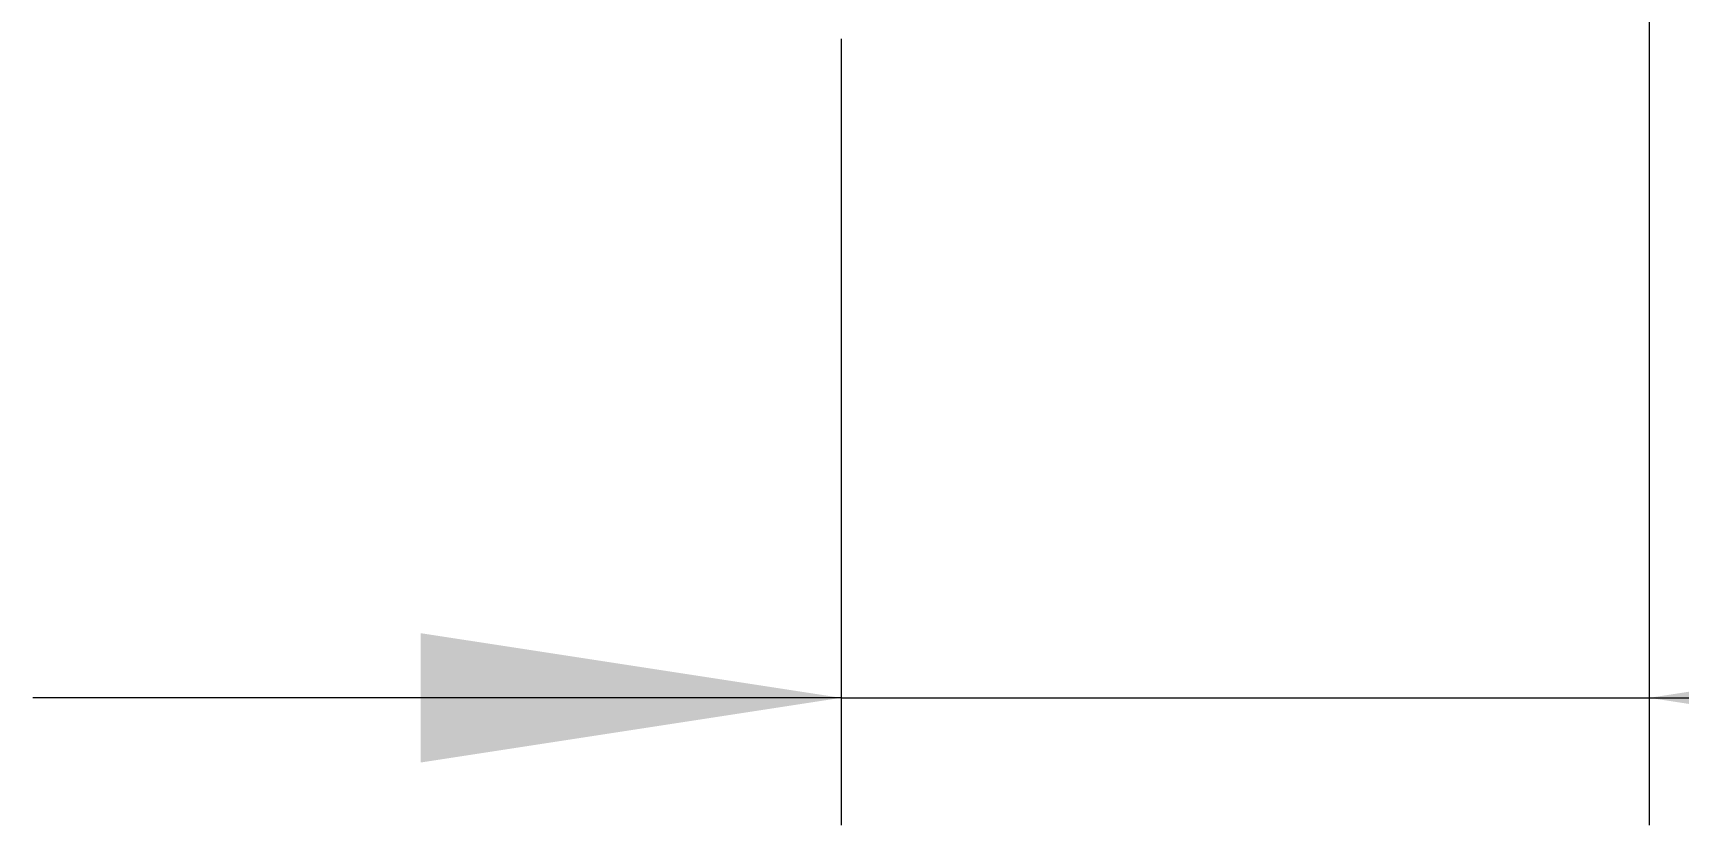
# Paper-space layout 'Sheet2' of a CAD drawing. Header units: inches. Extents: x 0 to 16.3, y 0 to 11.5.
# Drawn here: x 8.738 to 9.247, y 3.56 to 3.805 of the extents above; entities that cross this region are included whole.
import ezdxf

# ---------------------------------------------------------------- set-up
doc = ezdxf.new("R2010")
doc.units = ezdxf.units.IN
doc.header["$MEASUREMENT"] = 0
doc.styles.add('SLDTEXTSTYLE0', font='TXT', dxfattribs={"width": 0.75})
doc.dimstyles.new('SLDDIMSTYLE6', dxfattribs={"dimtxt": 0.137795, "dimasz": 0.13, "dimexe": 0, "dimexo": 0.0625, "dimgap": 0.034449, "dimtad": 1, "dimlfac": 2, "dimrnd": 1e-09, "dimzin": 0, "dimdsep": 46, "dimtxsty": 'SLDTEXTSTYLE0', "dimsah": 1, "dimcen": 0.09, "dimadec": 0, "dimazin": 0, "dimtfac": 1, "dimtmove": 0, "dimatfit": 0, "dimfxl": 1, "dimfrac": 2, "dimtolj": 1, "dimtzin": 12, "dimarcsym": 0})

# ---------------------------------------------------------------- blocks, each defined once
blk = doc.blocks.new('_D_12')
at = {"color": 7, "linetype": 'Continuous', "lineweight": 0}
for p, q in [((9.23811, 3.82412), (9.23811, 3.55963)), ((8.98811, 3.80283), (8.98811, 3.55963)), ((8.98811, 3.599), (8.73811, 3.599)), ((8.98811, 3.599), (9.23811, 3.599)), ((9.23811, 3.599), (9.62082, 3.599))]:
    blk.add_line(p, q, dxfattribs=at)
at = {"color": 7, "linetype": 'Continuous', "lineweight": 18}
for points in [[(8.98811, 3.599), (8.85811, 3.619), (8.85811, 3.579)], [(9.23811, 3.599), (9.36811, 3.579), (9.36811, 3.619)]]:
    blk.add_solid(points, dxfattribs=at)
at = {"color": 7, "linetype": 'Continuous', "lineweight": 18, "insert": (9.26447, 3.77663), "char_height": 0.137795, "attachment_point": 1, "style": 'SLDTEXTSTYLE0'}
blk.add_mtext('0.50', dxfattribs=at)

psp = doc.layouts.new('Sheet2')

# ---------------------------------------------------------------- dimensions: what is measured, and where the dimension line sits
at = {"color": 7, "linetype": 'Continuous', "lineweight": 18}
dim = psp.add_linear_dim(base=(9.238115, 3.599001), p1=(8.988115, 3.842196), p2=(9.238115, 3.86349), dimstyle='SLDDIMSTYLE6', dxfattribs=at)
dim.commit()
dim.dimension.update_dxf_attribs({"geometry": '_D_12', "text_midpoint": (9.442644, 3.599001), "dimtype": 160})

doc.saveas('drawing.dxf')
